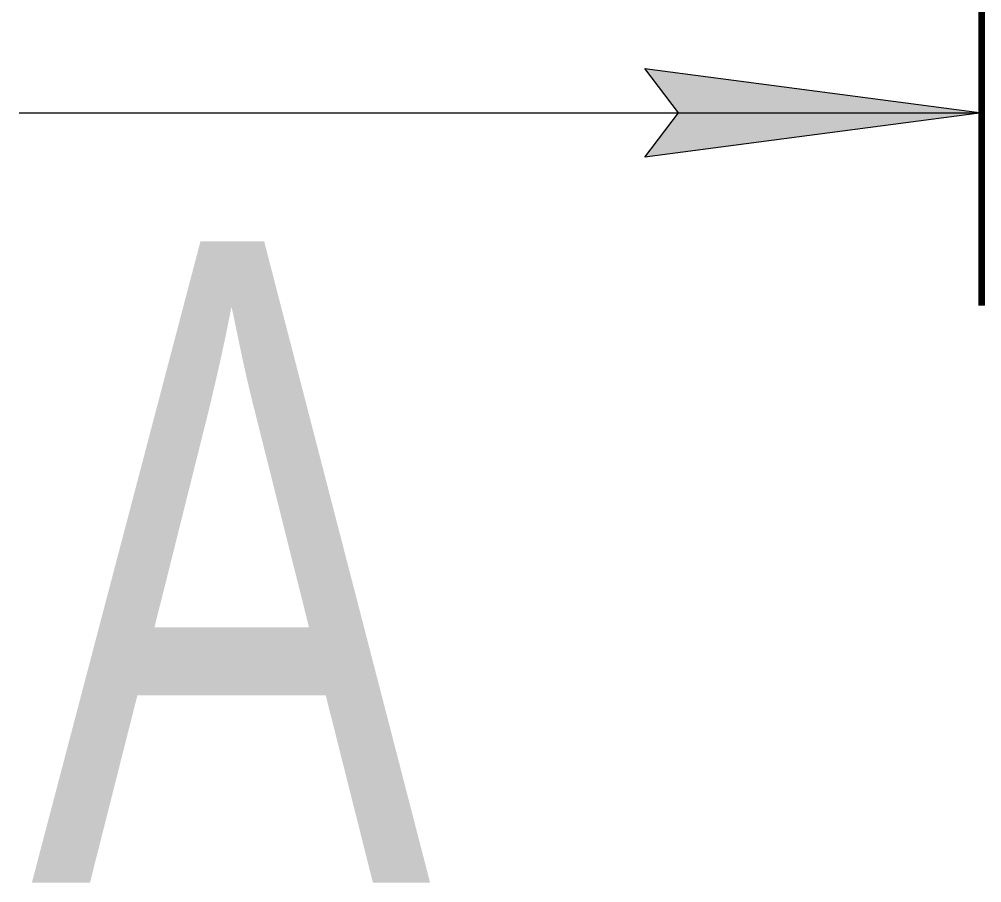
# Model space of a CAD drawing. Extents: x 8 to 849, y 720 to 1314.
# Drawn here: x 83.6 to 98.6, y 872.05 to 885.51 of the extents above; entities that cross this region are included whole.
import ezdxf

# ---------------------------------------------------------------- set-up
doc = ezdxf.new("R2010")
doc.units = 0
doc.header["$MEASUREMENT"] = 0
doc.linetypes.add('K5LT_REINFORCED', pattern=[0])
doc.linetypes.add('K5LT_THIN', pattern=[0])
doc.layers.add('0 VIEW0', color=7, linetype='Continuous')
doc.styles.add('K5_TEXTSTYLE', font='win_eskd.shx', dxfattribs={"width": 0.7, "oblique": 15, "bigfont": 'b_eskd.shx'})

# ---------------------------------------------------------------- blocks, each defined once
blk = doc.blocks.new('*C')
at = {"layer": '0 VIEW0'}
blk.add_hatch(color=7, dxfattribs=at).paths.add_polyline_path([(98.598, 884.046), (93.348, 884.738), (93.873, 884.046), (93.348, 883.355)])
at = {"layer": '0 VIEW0', "color": 132, "linetype": 'K5LT_REINFORCED', "lineweight": 100}
blk.add_line((98.598, 881.046), (98.598, 893.046), dxfattribs=at)
at = {"layer": '0 VIEW0', "color": 7, "linetype": 'K5LT_THIN', "lineweight": 18}
for p, q in [((93.873, 884.046), (93.348, 884.738)), ((93.348, 884.738), (98.598, 884.046)), ((83.598, 884.046), (98.598, 884.046)), ((98.598, 884.046), (93.348, 883.355)), ((93.348, 883.355), (93.873, 884.046))]:
    blk.add_line(p, q, dxfattribs=at)
at = {"layer": '0 VIEW0', "color": 7, "style": 'K5_TEXTSTYLE', "width": 0.7}
blk.add_text('А', height=10, dxfattribs=at).set_placement((83.776, 872.046))

msp = doc.modelspace()

# ---------------------------------------------------------------- block references
at = {"layer": '0 VIEW0'}
msp.add_blockref('*C', (0, 0), dxfattribs=at)

doc.saveas('drawing.dxf')
